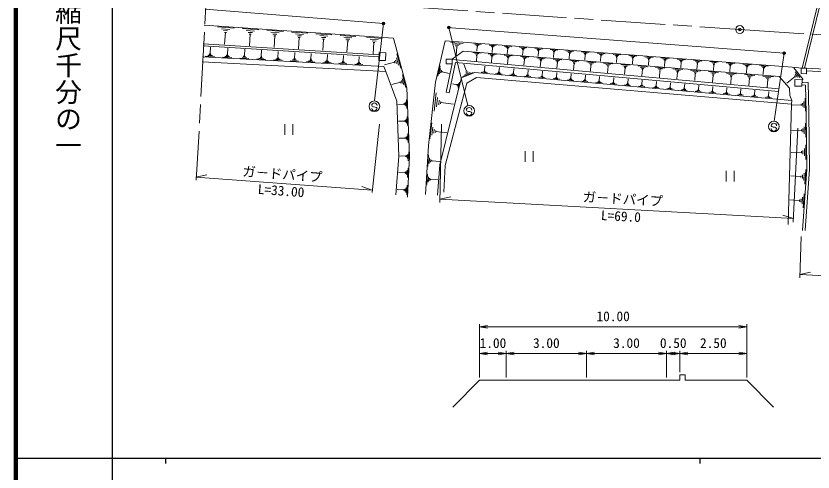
# Model space of a CAD drawing. Units: millimetres at full size, sheet at 1:1000, with parts at other scales. Extents: x 40000 to 680000, y 20000 to 380000.
# Drawn here: x 40000 to 189201, y 202409 to 287706 of the extents above; entities that cross this region are included whole.
import ezdxf
from ezdxf.enums import TextEntityAlignment as Align

# ---------------------------------------------------------------- set-up
doc = ezdxf.new("R2010")
doc.units = ezdxf.units.MM
doc.header["$LTSCALE"] = 1000
doc.header["$PDMODE"] = 32
doc.header["$PDSIZE"] = 500
doc.linetypes.add('CHAIN', pattern=[18.5, 12, -1.5, 3.5, -1.5])
for name, color, linetype, lineweight in [('M-BGD', 7, 'Continuous', 13), ('M-BMK', 2, 'CHAIN', 13), ('M-BMK-SRVR', 3, 'Continuous', 13), ('M-TTL', 2, 'Continuous', 140), ('M-TTL-BAND', 7, 'Continuous', 25), ('M-TTL-TXT', 7, 'Continuous', 13)]:
    doc.layers.add(name, color=color, linetype=linetype, lineweight=lineweight)
doc.styles.add('@ＭＳ ゴシック', font='')
doc.styles.add('ＭＳ ゴシック', font='')
doc.styles.get('@ＭＳ ゴシック').set_extended_font_data('@MS Gothic')
doc.styles.get('ＭＳ ゴシック').set_extended_font_data('MS Gothic')

# ---------------------------------------------------------------- blocks, each defined once
blk = doc.blocks.new('open_arrow')
at = {"color": 0, "linetype": 'Continuous', "lineweight": -2}
blk.add_lwpolyline([(7.5, 1.25), (0, 0), (7.5, -1.25)], dxfattribs=at)

msp = doc.modelspace()

# ---------------------------------------------------------------- linework, layer by layer
at = {"layer": 'M-BGD'}
for p, q in [((190120, 289894), (187158, 277945)), ((190531, 289890), (187568, 277937)), ((75424, 288999), (108815, 286304)), ((77711, 285667), (80850, 285448)), ((78474, 285298), (80043, 285189)), ((82362, 285343), (85470, 285127)), ((83117, 284978), (84671, 284870)), ((86982, 285022), (90060, 284808)), ((107123, 271808), (108815, 286304)), ((120687, 285554), (183809, 280732)), ((121031, 285527), (124596, 270936)), ((78844, 284957), (79629, 284902)), ((79018, 284629), (79411, 284602)), ((79215, 284616), (79062, 282418)), ((83484, 284640), (84261, 284586)), ((83657, 284316), (84045, 284289)), ((83851, 284302), (83700, 282126)), ((87730, 284660), (89269, 284553)), ((88093, 284326), (88863, 284272)), ((88264, 284005), (88649, 283978)), ((88457, 283991), (88307, 281837)), ((91571, 284702), (94619, 284491)), ((92312, 284345), (93836, 284239)), ((92672, 284013), (93434, 283960)), ((92841, 283695), (93222, 283669)), ((93032, 283682), (92883, 281549)), ((96131, 284385), (99148, 284176)), ((96864, 284031), (98373, 283926)), ((97220, 283703), (97975, 283651)), ((100660, 284070), (103647, 283863)), ((101386, 283720), (102880, 283616)), ((105588, 283728), (108576, 283520)), ((75045, 282120), (107958, 280050)), ((75067, 282519), (107964, 280450)), ((97388, 283388), (97765, 283362)), ((97576, 283375), (97430, 281263)), ((101738, 283395), (102485, 283343)), ((101904, 283083), (102278, 283057)), ((102091, 283070), (101946, 280979)), ((106314, 283377), (107808, 283273)), ((106667, 283052), (107414, 283000)), ((106833, 282740), (107206, 282714)), ((107019, 282727), (106874, 280636)), ((121378, 282758), (123736, 282581)), ((121950, 282478), (123129, 282389)), ((122227, 282220), (122816, 282176)), ((125718, 282481), (127059, 282380)), ((126043, 282322), (126714, 282271)), ((126201, 282175), (126536, 282150)), ((126274, 282035), (126442, 282022)), ((126358, 282028), (126288, 281090)), ((128547, 282269), (129904, 282167)), ((128876, 282107), (129554, 282056)), ((131391, 282055), (132765, 281952)), ((76463, 280649), (76244, 280661)), ((76353, 280655), (76418, 281883)), ((79573, 280475), (79637, 281681)), ((82761, 280297), (82823, 281480)), ((85917, 280121), (85978, 281282)), ((89041, 279946), (89102, 281085)), ((92135, 279773), (92194, 280891)), ((95198, 279602), (95256, 280698)), ((98231, 279433), (98287, 280508)), ((107971, 280852), (107946, 279388)), ((109223, 280830), (107971, 280852)), ((109223, 280830), (109197, 279367)), ((111320, 280616), (112040, 277921)), ((122356, 281973), (122651, 281951)), ((122504, 281962), (122380, 280312)), ((125532, 280850), (127063, 280726)), ((125903, 280666), (126668, 280604)), ((126081, 280497), (126464, 280466)), ((128363, 280621), (129894, 280497)), ((129035, 281959), (129374, 281933)), ((129110, 281817), (129279, 281804)), ((129195, 281811), (129123, 280861)), ((131724, 281892), (132411, 281840)), ((131886, 281742), (132229, 281716)), ((131961, 281598), (132133, 281585)), ((132047, 281591), (131975, 280630)), ((134252, 281840), (135641, 281736)), ((134589, 281675), (135284, 281623)), ((134752, 281523), (135100, 281497)), ((134829, 281377), (135002, 281364)), ((134916, 281371), (134842, 280398)), ((137129, 281624), (138535, 281518)), ((137470, 281457), (138173, 281404)), ((137635, 281303), (137986, 281277)), ((137712, 281156), (137888, 281143)), ((137800, 281149), (137726, 280165)), ((140022, 281406), (141444, 281300)), ((140367, 281238), (141078, 281184)), ((140534, 281082), (140890, 281055)), ((140612, 280933), (140790, 280920)), ((140701, 280926), (140626, 279931)), ((142932, 281188), (144370, 281080)), ((143281, 281017), (144000, 280963)), ((143450, 280860), (143809, 280833)), ((143529, 280709), (143708, 280696)), ((143619, 280702), (143543, 279695)), ((145858, 280968), (147313, 280859)), ((146210, 280795), (146938, 280741)), ((146381, 280636), (146745, 280609)), ((148800, 280747), (150272, 280636)), ((149157, 280572), (149893, 280517)), ((151759, 280525), (153247, 280413)), ((183809, 280732), (181901, 268023)), ((74878, 279096), (109241, 277317)), ((74930, 280052), (108891, 278258)), ((77203, 280082), (75448, 280175)), ((76773, 280281), (75896, 280327)), ((76563, 280468), (76125, 280491)), ((80407, 279913), (78685, 280004)), ((79985, 280108), (79124, 280153)), ((79779, 280291), (79349, 280314)), ((79681, 280469), (79465, 280481)), ((83579, 279745), (81889, 279834)), ((83165, 279937), (82320, 279981)), ((82963, 280117), (82540, 280139)), ((82866, 280291), (82655, 280302)), ((86720, 279579), (85061, 279667)), ((86314, 279767), (85485, 279811)), ((86115, 279944), (85701, 279966)), ((86020, 280115), (85813, 280126)), ((89829, 279415), (88202, 279501)), ((89431, 279599), (88617, 279642)), ((89236, 279773), (88829, 279794)), ((89143, 279941), (88940, 279952)), ((92908, 279252), (91312, 279337)), ((92517, 279433), (91719, 279475)), ((92326, 279603), (91927, 279624)), ((92235, 279768), (92035, 279779)), ((95956, 279091), (94391, 279174)), ((95573, 279269), (94790, 279310)), ((95385, 279435), (94994, 279456)), ((95296, 279597), (95100, 279607)), ((98974, 278932), (97439, 279013)), ((98598, 279106), (97831, 279146)), ((98414, 279269), (98031, 279290)), ((98327, 279428), (98135, 279438)), ((101413, 279105), (101037, 279125)), ((101327, 279260), (101139, 279270)), ((101233, 279265), (101289, 280319)), ((104298, 279094), (104113, 279104)), ((104206, 279099), (104260, 280132)), ((109197, 279367), (107946, 279388)), ((110871, 279053), (108985, 278549)), ((110826, 279221), (110916, 278884)), ((111051, 279462), (111231, 278788)), ((111230, 279871), (111590, 278523)), ((120547, 279644), (120537, 278760)), ((120547, 279644), (121652, 279631)), ((121652, 279631), (121642, 278747)), ((121651, 279536), (182797, 274065)), ((126165, 280337), (126356, 280321)), ((126260, 280329), (126174, 279258)), ((128733, 280437), (129499, 280375)), ((128912, 280269), (129295, 280238)), ((128996, 280108), (129187, 280092)), ((129091, 280100), (129005, 279029)), ((131376, 280378), (132932, 280252)), ((131752, 280191), (132530, 280128)), ((131934, 280019), (132323, 279988)), ((132019, 279856), (132213, 279840)), ((132116, 279848), (132028, 278758)), ((134414, 280132), (135997, 280004)), ((134797, 279942), (135588, 279878)), ((134982, 279768), (135378, 279736)), ((135068, 279601), (135266, 279585)), ((135167, 279593), (135078, 278485)), ((137479, 279884), (139088, 279754)), ((137868, 279691), (138673, 279626)), ((138056, 279514), (138459, 279481)), ((138144, 279345), (138345, 279329)), ((138244, 279337), (138153, 278210)), ((140570, 279635), (142206, 279503)), ((140966, 279438), (141784, 279372)), ((141157, 279258), (141566, 279225)), ((141246, 279086), (141451, 279070)), ((141348, 279078), (141256, 277933)), ((143688, 279383), (145351, 279248)), ((144090, 279183), (144921, 279116)), ((146461, 280484), (146643, 280470)), ((146552, 280477), (146476, 279458)), ((146832, 279129), (148523, 278992)), ((149330, 280411), (149698, 280384)), ((149411, 280257), (149595, 280243)), ((149503, 280250), (149425, 279220)), ((152120, 280348), (152864, 280292)), ((152295, 280185), (152667, 280157)), ((152377, 280029), (152563, 280015)), ((152470, 280022), (152391, 278980)), ((154735, 280301), (156240, 280188)), ((155100, 280122), (155852, 280066)), ((155277, 279958), (155653, 279929)), ((155359, 279800), (155547, 279786)), ((155453, 279793), (155374, 278739)), ((157727, 280076), (159249, 279962)), ((158096, 279895), (158857, 279838)), ((158275, 279729), (158656, 279700)), ((158359, 279570), (158549, 279555)), ((158454, 279562), (158374, 278497)), ((160737, 279850), (162276, 279735)), ((161110, 279667), (161879, 279610)), ((161291, 279499), (161675, 279470)), ((161375, 279338), (161568, 279323)), ((161471, 279331), (161390, 278253)), ((163763, 279623), (165319, 279506)), ((164140, 279438), (164918, 279380)), ((164323, 279268), (164712, 279239)), ((164409, 279105), (164603, 279090)), ((164506, 279098), (164424, 278008)), ((166806, 279394), (168380, 279276)), ((167188, 279207), (167974, 279148)), ((167373, 279035), (167766, 279006)), ((169867, 279164), (171457, 279045)), ((101962, 278774), (100457, 278854)), ((101593, 278944), (100841, 278984)), ((104920, 278618), (103445, 278696)), ((104559, 278785), (103821, 278824)), ((104382, 278942), (104013, 278961)), ((108891, 278258), (109241, 277317)), ((118952, 276451), (119405, 278393)), ((119259, 276891), (119486, 277862)), ((119510, 277088), (119623, 277574)), ((120537, 278760), (121642, 278747)), ((120544, 273447), (121642, 278747)), ((121083, 273336), (122252, 278980)), ((122252, 278980), (182753, 273567)), ((124350, 277350), (123810, 278707)), ((127710, 277488), (127785, 278335)), ((130410, 277249), (130484, 278093)), ((133105, 277011), (133179, 277852)), ((135796, 276774), (135869, 277611)), ((144284, 279000), (144700, 278966)), ((144375, 278825), (144583, 278808)), ((144479, 278817), (144385, 277653)), ((147241, 278926), (148086, 278857)), ((147439, 278739), (147861, 278705)), ((147531, 278562), (147742, 278545)), ((147636, 278553), (147541, 277370)), ((150004, 278872), (151722, 278734)), ((150419, 278666), (151278, 278597)), ((150620, 278477), (151050, 278442)), ((150714, 278296), (150928, 278279)), ((150821, 278288), (150724, 277085)), ((153203, 278614), (154948, 278473)), ((153625, 278404), (154498, 278334)), ((153829, 278212), (154266, 278177)), ((153924, 278029), (154142, 278011)), ((154033, 278020), (153935, 276798)), ((156430, 278353), (158203, 278210)), ((156859, 278140), (157745, 278068)), ((157066, 277945), (157509, 277909)), ((157162, 277758), (157384, 277741)), ((157273, 277750), (157173, 276508)), ((159684, 278090), (161485, 277945)), ((160120, 277874), (161021, 277801)), ((160330, 277675), (160781, 277639)), ((162966, 277825), (164796, 277677)), ((163409, 277605), (164324, 277531)), ((166277, 277557), (168136, 277407)), ((167459, 278870), (167656, 278856)), ((167557, 278863), (167475, 277762)), ((170252, 278975), (171048, 278916)), ((170439, 278801), (170837, 278771)), ((170527, 278635), (170726, 278620)), ((170626, 278627), (170543, 277514)), ((172945, 278933), (174553, 278812)), ((173334, 278742), (174139, 278682)), ((173523, 278566), (173925, 278536)), ((173612, 278398), (173813, 278383)), ((173712, 278390), (173628, 277264)), ((176040, 278700), (177665, 278578)), ((176434, 278507), (177247, 278446)), ((176625, 278330), (177031, 278299)), ((176714, 278159), (176917, 278144)), ((176816, 278152), (176730, 277014)), ((179152, 278467), (180796, 278343)), ((179551, 278271), (180372, 278210)), ((179744, 278092), (180155, 278061)), ((179834, 277920), (180040, 277904)), ((179937, 277912), (179850, 276762)), ((185607, 277996), (187374, 275798)), ((186984, 277948), (186965, 276921)), ((186984, 277948), (187984, 277930)), ((187984, 277930), (187965, 276902)), ((112374, 276668), (113001, 274322)), ((119732, 277164), (119789, 277407)), ((119761, 277286), (121120, 276968)), ((122671, 273295), (123378, 276127)), ((125551, 277154), (123613, 276382)), ((124989, 277155), (124020, 276769)), ((124670, 277252), (124185, 277059)), ((124471, 277398), (124229, 277301)), ((128284, 277072), (127074, 277178)), ((127992, 277219), (127387, 277272)), ((127851, 277354), (127549, 277380)), ((127786, 277481), (127635, 277494)), ((130981, 276835), (129776, 276941)), ((130690, 276982), (130088, 277035)), ((130550, 277116), (130249, 277142)), ((130485, 277243), (130335, 277256)), ((133674, 276598), (132473, 276704)), ((133384, 276745), (132784, 276798)), ((133245, 276878), (132945, 276904)), ((133180, 277005), (133030, 277018)), ((136363, 276362), (135166, 276467)), ((136074, 276508), (135476, 276561)), ((135935, 276641), (135636, 276667)), ((135871, 276767), (135721, 276780)), ((139047, 276126), (137855, 276231)), ((138759, 276272), (138163, 276324)), ((138621, 276404), (138323, 276430)), ((138557, 276530), (138408, 276543)), ((138482, 276536), (138555, 277371)), ((141440, 276036), (140846, 276088)), ((141302, 276168), (141005, 276194)), ((141238, 276293), (141090, 276306)), ((141164, 276300), (141237, 277131)), ((143915, 276057), (143767, 276070)), ((143841, 276063), (143914, 276891)), ((146514, 275827), (146587, 276652)), ((149183, 275591), (149255, 276414)), ((151847, 275356), (151919, 276175)), ((160428, 277486), (160654, 277468)), ((160541, 277477), (160439, 276216)), ((163623, 277404), (164081, 277367)), ((163723, 277211), (163951, 277193)), ((163837, 277202), (163733, 275921)), ((166727, 277334), (167656, 277259)), ((166944, 277129), (167409, 277092)), ((167045, 276934), (167278, 276915)), ((167161, 276925), (167056, 275624)), ((169616, 277288), (171504, 277135)), ((170073, 277061), (171017, 276985)), ((170294, 276853), (170766, 276815)), ((170396, 276655), (170632, 276636)), ((170514, 276645), (170408, 275324)), ((172984, 277015), (174901, 276861)), ((173448, 276785), (174406, 276708)), ((173672, 276574), (174151, 276535)), ((173777, 276373), (174016, 276353)), ((173896, 276363), (173788, 275021)), ((176382, 276741), (178328, 276584)), ((176852, 276507), (177825, 276428)), ((177080, 276293), (177566, 276254)), ((177186, 276088), (177429, 276069)), ((177307, 276079), (177197, 274716)), ((179808, 276464), (181784, 276304)), ((180286, 276227), (181274, 276147)), ((185831, 276367), (184293, 275130)), ((185721, 276504), (185942, 276230)), ((185829, 277270), (186712, 276171)), ((185830, 276819), (186272, 276269)), ((186965, 276921), (187965, 276902)), ((111984, 275307), (110342, 274869)), ((111945, 275454), (112023, 275160)), ((112140, 275663), (112297, 275076)), ((112296, 276019), (112609, 274846)), ((122531, 274846), (121704, 275040)), ((122549, 274919), (122514, 274772)), ((122684, 274966), (122615, 274670)), ((122837, 275086), (122698, 274494)), ((123025, 275354), (122747, 274171)), ((141726, 275891), (140539, 275995)), ((144402, 275656), (143219, 275760)), ((144116, 275801), (143525, 275853)), ((143979, 275932), (143683, 275958)), ((147073, 275422), (145894, 275525)), ((146788, 275565), (146199, 275617)), ((146651, 275696), (146357, 275722)), ((146588, 275821), (146441, 275834)), ((149739, 275188), (148565, 275291)), ((149456, 275331), (148869, 275382)), ((149319, 275461), (149026, 275487)), ((149256, 275585), (149109, 275598)), ((152401, 274954), (151231, 275057)), ((152119, 275096), (151534, 275148)), ((151983, 275226), (151690, 275252)), ((151920, 275350), (151774, 275363)), ((155059, 274720), (153893, 274823)), ((154778, 274863), (154195, 274914)), ((154642, 274992), (154351, 275017)), ((154579, 275115), (154434, 275128)), ((154507, 275121), (154578, 275937)), ((157712, 274487), (156551, 274589)), ((157432, 274629), (156851, 274680)), ((157297, 274758), (157007, 274783)), ((157235, 274880), (157089, 274893)), ((157162, 274887), (157233, 275700)), ((159947, 274524), (159658, 274550)), ((159885, 274646), (159741, 274659)), ((159813, 274653), (159884, 275462)), ((162459, 274419), (162530, 275226)), ((165102, 274186), (165172, 274989)), ((167739, 273953), (167810, 274753)), ((180517, 276009), (181011, 275969)), ((180624, 275802), (180871, 275782)), ((180748, 275792), (180636, 274409)), ((185804, 275791), (185768, 274597)), ((185768, 274597), (187100, 274556)), ((185804, 275791), (187136, 275750)), ((187136, 275750), (187100, 274556)), ((118293, 269896), (118680, 273336)), ((120544, 273447), (121083, 273336)), ((160361, 274255), (159204, 274356)), ((160082, 274396), (159503, 274447)), ((163005, 274023), (161853, 274124)), ((162727, 274163), (162151, 274214)), ((162593, 274291), (162305, 274316)), ((162532, 274413), (162387, 274425)), ((165645, 273791), (164497, 273892)), ((165369, 273931), (164794, 273981)), ((165235, 274058), (164948, 274083)), ((165173, 274179), (165030, 274192)), ((168281, 273559), (167138, 273660)), ((168005, 273699), (167433, 273749)), ((167872, 273826), (167586, 273851)), ((167811, 273946), (167668, 273959)), ((170913, 273328), (169773, 273428)), ((170638, 273467), (170068, 273517)), ((170505, 273594), (170221, 273619)), ((170444, 273714), (170302, 273726)), ((170373, 273720), (170443, 274518)), ((173540, 273097), (172405, 273197)), ((173266, 273236), (172698, 273286)), ((173134, 273362), (172850, 273387)), ((173073, 273482), (172931, 273494)), ((173002, 273488), (173072, 274282)), ((175890, 273005), (175324, 273055)), ((175758, 273131), (175476, 273155)), ((175698, 273250), (175556, 273262)), ((175627, 273256), (175696, 274047)), ((178247, 273025), (178317, 273813)), ((180863, 272794), (180932, 273579)), ((182797, 274065), (182753, 273567)), ((112954, 271653), (112988, 270815)), ((113105, 272079), (113172, 270403)), ((118734, 270717), (118927, 272437)), ((119126, 271108), (119223, 271969)), ((119494, 271285), (119543, 271715)), ((176162, 272867), (175032, 272966)), ((178781, 272637), (177654, 272736)), ((178509, 272775), (177946, 272824)), ((178378, 272900), (178097, 272924)), ((178318, 273018), (178177, 273031)), ((181395, 272408), (180273, 272506)), ((181124, 272544), (180563, 272594)), ((180994, 272669), (180713, 272694)), ((180934, 272787), (180793, 272800)), ((187473, 271726), (187522, 270499)), ((187694, 272350), (187792, 269895)), ((106688, 270820), (106588, 270938)), ((106933, 270681), (106688, 270820)), ((107233, 270678), (106933, 270681)), ((107479, 270566), (107233, 270678)), ((107584, 270430), (107479, 270566)), ((112636, 271221), (111462, 271174)), ((112632, 271326), (112640, 271116)), ((112795, 271437), (112812, 271018)), ((119519, 271500), (121927, 271229)), ((124423, 269973), (124323, 270091)), ((185191, 271204), (184517, 248724)), ((187007, 271093), (185289, 271024)), ((187001, 271246), (187013, 270940)), ((187240, 271410), (187264, 270796)), ((113232, 268906), (113299, 267226)), ((124668, 269834), (124423, 269973)), ((124969, 269831), (124668, 269834)), ((125214, 269720), (124969, 269831)), ((125320, 269583), (125214, 269720)), ((90335, 267498), (90335, 265498)), ((91835, 265498), (91835, 267498)), ((108033, 267496), (106646, 254665)), ((112762, 268046), (111586, 267999)), ((112758, 268151), (112766, 267941)), ((112921, 268263), (112938, 267843)), ((113081, 268479), (113115, 267639)), ((117489, 264708), (117825, 267698)), ((119647, 267489), (119359, 252814)), ((181469, 267035), (181370, 267153)), ((187805, 267626), (187829, 265024)), ((113359, 265729), (113426, 264046)), ((117872, 265422), (118040, 266917)), ((118213, 265762), (118297, 266509)), ((118533, 265915), (118575, 266289)), ((118554, 266102), (120647, 265866)), ((181714, 266895), (181469, 267035)), ((182015, 266893), (181714, 266895)), ((182260, 266781), (182015, 266893)), ((182366, 266645), (182260, 266781)), ((187036, 266318), (185215, 266302)), ((186348, 266708), (185489, 249162)), ((187035, 266481), (187038, 266156)), ((187294, 266646), (187300, 265995)), ((187551, 266973), (187563, 265672)), ((112888, 264868), (111710, 264821)), ((112884, 264973), (112892, 264762)), ((113048, 265085), (113065, 264664)), ((113208, 265302), (113241, 264460)), ((187571, 262913), (187584, 261529)), ((187842, 263607), (187867, 260839)), ((112977, 261491), (111826, 261552)), ((112982, 261593), (112971, 261388)), ((113152, 261687), (113130, 261276)), ((113328, 261884), (113283, 261062)), ((113514, 262286), (113426, 260642)), ((117124, 259559), (117247, 261704)), ((117369, 260083), (117431, 261155)), ((135295, 262436), (135295, 260436)), ((136795, 260436), (136795, 262436)), ((187024, 262216), (185087, 262198)), ((187023, 262389), (187026, 262043)), ((187298, 262564), (187304, 261872)), ((117599, 260338), (117630, 260875)), ((117821, 260460), (117837, 260728)), ((117829, 260594), (119331, 260507)), ((112838, 258421), (111617, 258487)), ((112844, 258530), (112832, 258312)), ((113024, 258630), (113001, 258194)), ((113211, 258839), (113164, 257966)), ((113409, 259266), (113315, 257521)), ((116928, 256167), (117042, 258145)), ((172954, 258759), (172954, 256759)), ((174454, 256759), (174454, 258759)), ((187553, 258311), (187457, 256936)), ((187876, 258979), (187684, 256229)), ((73690, 257580), (75724, 257969)), ((73690, 257580), (106695, 255122)), ((117154, 256650), (117211, 257639)), ((117366, 256886), (117395, 257380)), ((117571, 256998), (117585, 257245)), ((117578, 257122), (118963, 257042)), ((186955, 257662), (185030, 257796)), ((186967, 257833), (186943, 257490)), ((187254, 257986), (187206, 257299)), ((106695, 255122), (104741, 255808)), ((112635, 255180), (111346, 255249)), ((112641, 255295), (112629, 255065)), ((112832, 255400), (112807, 254940)), ((113028, 255621), (112979, 254700)), ((113237, 256071), (113138, 254229)), ((119372, 253460), (121399, 253887)), ((187254, 253802), (187164, 252510)), ((187558, 254431), (187378, 251845)), ((185520, 249796), (119372, 253460)), ((186692, 253192), (184882, 253319)), ((186703, 253354), (186681, 253031)), ((186973, 253497), (186928, 252851)), ((185520, 249796), (183553, 250444)), ((187002, 246483), (186699, 238701)), ((186725, 239364), (188751, 239794)), ((348908, 230584), (186725, 239364))]:
    msp.add_line(p, q, dxfattribs=at)
for points in [[(75258, 285987), (110699, 283522), (113167, 274279), (113679, 261498), (113266, 253818)], [(116670, 254297), (117200, 263480), (118532, 275313), (120335, 283036), (186105, 278095), (186984, 277948)], [(121652, 279631), (123684, 281150), (182886, 276366), (184820, 274199), (184824, 272807), (185240, 271919), (185191, 271204)], [(187984, 277930), (252493, 274345), (352435, 268343)], [(109241, 277317), (111288, 271799), (111690, 261474), (111084, 254239)], [(120060, 254725), (120342, 259737), (124403, 275144), (126191, 276190), (185191, 271204)], [(123378, 276127), (125897, 277131), (185240, 271919)], [(187974, 277429), (252464, 273846), (352405, 267844)], [(187107, 274816), (187785, 274780), (187938, 269563), (188033, 259076), (187232, 247609)], [(187123, 275316), (188272, 275254), (188437, 269573), (188533, 259061), (187731, 247574)], [(118910, 254219), (119314, 259834), (122671, 273295)]]:
    msp.add_lwpolyline(points, dxfattribs=at)
for centre, radius in [((108815, 286304), 250), ((108815, 286304), 200), ((108815, 286304), 150), ((108815, 286304), 100), ((108815, 286304), 50), ((108815, 286304), 20), ((121031, 285527), 250), ((121031, 285527), 200), ((121031, 285527), 150), ((121031, 285527), 100), ((121031, 285527), 50), ((121031, 285527), 20), ((183809, 280732), 250), ((183809, 280732), 200), ((183809, 280732), 150), ((183809, 280732), 100), ((183809, 280732), 50), ((183809, 280732), 20), ((107087, 270809), 1000), ((124823, 269962), 1000), ((181869, 267024), 1000)]:
    msp.add_circle(centre, radius, dxfattribs=at)
for centre, start, end in [((107084, 270434), 179.55488, 359.55488), ((107088, 270934), 359.55488, 179.55488), ((124823, 270087), 359.55488, 179.55488), ((124820, 269587), 179.55488, 359.55488), ((181870, 267149), 359.55488, 179.55488), ((181866, 266649), 179.55488, 359.55488)]:
    msp.add_arc(centre, 500, start, end, dxfattribs=at)
for p in [(108815, 286304), (121031, 285527), (183809, 280732)]:
    msp.add_point(p, dxfattribs=at)
at = {"layer": 'M-BMK'}
msp.add_line((77328, 321595), (73762, 256996), dxfattribs=at)
msp.add_lwpolyline([(75692, 291973), (175486, 285168), (275452, 278703), (398611, 271541)], dxfattribs=at)
at = {"layer": 'M-BMK-SRVR'}
msp.add_circle((175486, 285168), 750, dxfattribs=at)
msp.add_point((175486, 285168), dxfattribs=at)
at = {"layer": 'M-TTL'}
msp.add_line((40000, 380000), (40000, 20000), dxfattribs=at)
at = {"layer": 'M-TTL-BAND'}
for p, q in [((58000, 370000), (58000, 20000)), ((40000, 205000), (579000, 205000)), ((68000, 205000), (68000, 204000)), ((168000, 205000), (168000, 204000))]:
    msp.add_line(p, q, dxfattribs=at)
at = {"layer": 'M-TTL-TXT'}
for p, q in [((126782, 220069), (126782, 230069)), ((176782, 220069), (176782, 230069)), ((126782, 229569), (176782, 229569)), ((126782, 220069), (126782, 225069)), ((126782, 224569), (131782, 224569)), ((131782, 220069), (131782, 225069)), ((131782, 224569), (146782, 224569)), ((146782, 220069), (146782, 225069)), ((146782, 224569), (161782, 224569)), ((161782, 220069), (161782, 225069)), ((161782, 224569), (164282, 224569)), ((164282, 221069), (164282, 225069)), ((164282, 224569), (176782, 224569)), ((176782, 220069), (176782, 225069))]:
    msp.add_line(p, q, dxfattribs=at)
msp.add_lwpolyline([(181782, 214569), (176782, 219569), (165282, 219569), (165282, 220569), (164282, 220569), (164282, 219569), (126782, 219569), (121782, 214569)], dxfattribs=at)

# ---------------------------------------------------------------- block references
at = {"layer": 'M-TTL-TXT', "xscale": 200, "yscale": 200}
for p in [(126782, 229569), (126782, 224569), (131782, 224569), (146782, 224569), (161782, 224569), (164282, 224569)]:
    msp.add_blockref('open_arrow', p, dxfattribs=at)
at = {"layer": 'M-TTL-TXT', "xscale": 200, "yscale": 200, "rotation": 180}
for p in [(176782, 229569), (131782, 224569), (146782, 224569), (161782, 224569), (164282, 224569), (176782, 224569)]:
    msp.add_blockref('open_arrow', p, dxfattribs=at)

# ---------------------------------------------------------------- texts
at = {"layer": 'M-BGD'}
for s, rotation, style, p in [('ガ－ドパイプ', 355.74, 'ＭＳ ゴシック', (89754, 256652)), ('L=33.00', 355.74, '@ＭＳ ゴシック', (89523, 253568)), ('ガ－ドパイプ', 356.83, 'ＭＳ ゴシック', (153512, 252022)), ('L=69.0', 356.83, '@ＭＳ ゴシック', (153160, 248794))]:
    msp.add_text(s, height=1833, rotation=rotation, dxfattribs=dict(at, style=style)).set_placement(p, align=Align.BOTTOM_CENTER)
at = {"layer": 'M-TTL-BAND', "style": '@ＭＳ ゴシック'}
msp.add_text('縮尺千分の一', height=3666, rotation=270, dxfattribs=at).set_placement((49777, 261030), align=Align.MIDDLE_RIGHT)
at = {"layer": 'M-TTL-TXT', "style": 'ＭＳ ゴシック'}
for s, p in [('10.00', (151782, 230069)), ('1.00', (129282, 225069)), ('3.00', (139282, 225069)), ('3.00', (154282, 225069)), ('0.50', (163032, 225069)), ('2.50', (170532, 225069))]:
    msp.add_text(s, height=1833, dxfattribs=at).set_placement(p, align=Align.BOTTOM_CENTER)

doc.saveas('drawing.dxf')
